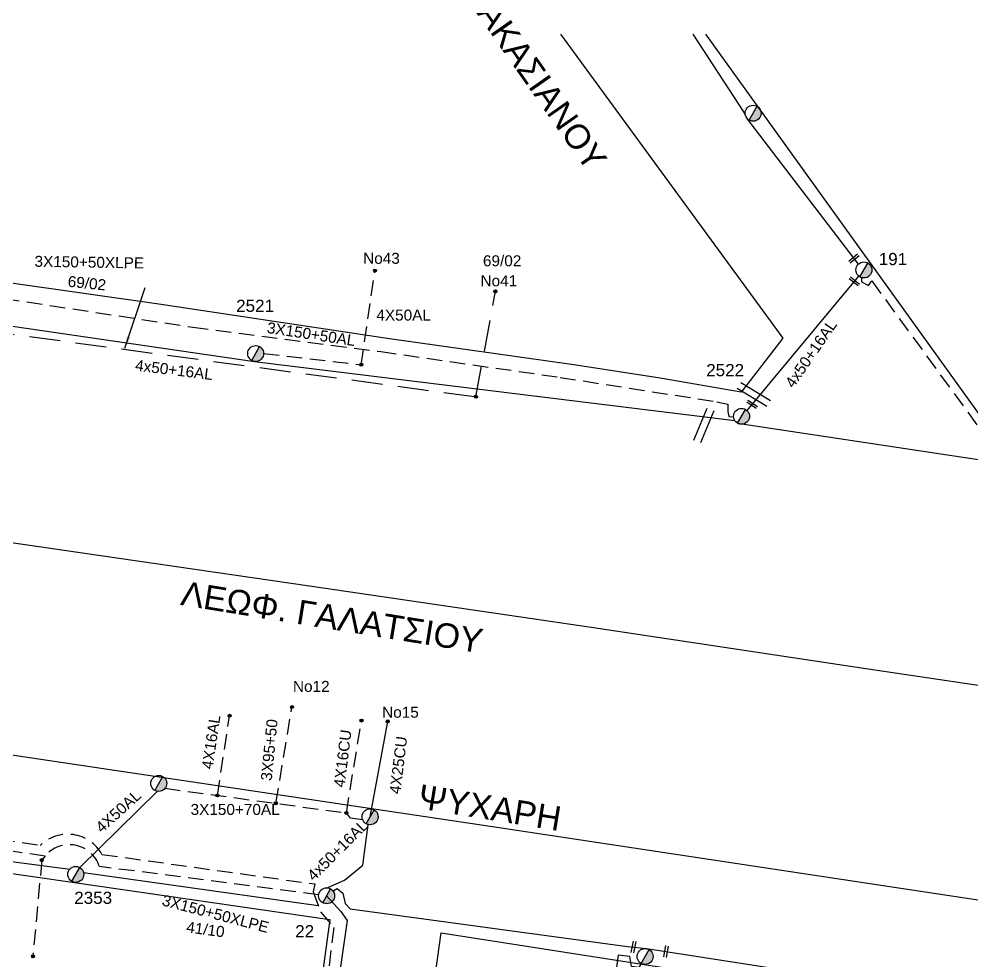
# Model space of a CAD drawing. Header units: millimetres. Extents: x 738 to 2138, y 37 to 533.
# Drawn here: x 1362.6 to 1440.7, y 212.2 to 289.4 of the extents above; entities that cross this region are included whole.
import ezdxf

# ---------------------------------------------------------------- set-up
doc = ezdxf.new("R2010")
doc.units = ezdxf.units.MM
doc.linetypes.add('DASHED', pattern=[19.05, 12.7, -6.35])
for name, color, linetype in [('Άγνωστα', 7, 'Continuous'), ('Γυμνά εναέρια ΧΤ   4x35CU', 7, 'Continuous'), ('Γυμνά εναέρια ΧΤ (1Φ)   2x16CU', 7, 'Continuous'), ('Γυμνά εναέρια ΧΤ και ΦΟΠ (3Φ)   4x50+16AL', 7, 'Continuous'), ('Επιγραφές - Σχήματα', 7, 'Continuous'), ('Καλώδια ΧΤ   3x150+50AL', 7, 'DASHED'), ('Καλώδια ΧΤ   3x150+50AL XLPE', 7, 'DASHED'), ('Καλώδια ΧΤ   4x25CU', 7, 'DASHED'), ('Μηχανική τομή', 7, 'Continuous'), ('Στύλος ΦΜ', 7, 'Continuous'), ('Στύλος ΦΜ @ 1', 7, 'Continuous'), ('Συνδέσεις', 7, 'Continuous'), ('Συνεστραμμένα ΧΤ   3x70+54.6+25 AL', 7, 'SYN_LINE'), ('Τομή', 7, 'Continuous'), ('Υπόβαθρο ΔΕΗ', 7, 'Continuous'), ('Υπόγεια Καλώδια Δικτύου ΧΤ   .04', 7, 'DASHED'), ('Υπόγεια καλώδια Παροχών ΧΤ   4x16AL', 7, 'DASHED'), ('Υπόγεια καλώδια Παροχών ΧΤ   4x16CU', 7, 'DASHED'), ('Υπόγεια καλώδια Παροχών ΧΤ   4x50AL', 7, 'DASHED')]:
    doc.layers.add(name, color=color, linetype=linetype)
doc.styles.add('arial', font='arial.ttf')
doc.styles.get("Standard").update_dxf_attribs({"font": 'arial.ttf'})
doc.linetypes.add('SYN_LINE', pattern='A,0.5,-0.0001,["/\\/\\/\\/",Standard,S=0.1,R=0,X=0,Y=-0.05],-0.25', length=0.7501)
doc.dimstyles.new('ISO-25', dxfattribs={"dimtxt": 2.5, "dimasz": 2.5, "dimexe": 1.25, "dimexo": 0.625, "dimtad": 1, "dimtxsty": 'Standard', "dimcen": 2.5, "dimadec": 0, "dimazin": 0, "dimtfac": 1, "dimtmove": 0, "dimatfit": 3, "dimfxl": 1, "dimarcsym": 0})

# ---------------------------------------------------------------- blocks, each defined once
blk = doc.blocks.new('ΥΠΑΡΧΩΝ ΤΣΙΜΕΝΤΕΝΙΟΣ ΣΤΥΛΟΣ')
at = {"layer": 'Στύλος ΦΜ'}
blk.add_hatch(color=7, dxfattribs=at).paths.add_polyline_path([(-1.29, -2.28, 0.574793), (2.62, 0, 0.268822), (1.3, 2.27)])
blk.add_line((-1.29, -2.28), (1.3, 2.27), dxfattribs=at)
blk.add_circle((0, 0), 2.62, dxfattribs=at)
at = {"layer": 'Στύλος ΦΜ', "flags": 4}
for tag, p in [('ΑΡΙΘΜΟΣ', (-4.68, 8.05)), ('ΤΥΠΟΣ', (-4.91, 3.03))]:
    blk.add_attdef(tag, p, '', height=4, dxfattribs=at)
blk = doc.blocks.new('ΤΟΜΗ')
at = {"layer": 'Τομή', "ltscale": 40}
for p, q in [((-5.68, 0), (5.68, 0)), ((5.68, -2.33), (-5.68, -2.33))]:
    blk.add_line(p, q, dxfattribs=at)
blk = doc.blocks.new('ΜΗΧΑΝΙΚΗ ΤΟΜΗ')
at = {"layer": 'Μηχανική τομή', "ltscale": 40}
for p, q in [((-1.89, 0.78), (1.89, 0.78)), ((1.89, 0), (-1.89, 0))]:
    blk.add_line(p, q, dxfattribs=at)
blk = doc.blocks.new('_ΣΥΝΔΕΣΗ')
at = {"layer": 'Συνδέσεις', "linetype": 'SYN_LINE', "ltscale": 40}
blk.add_hatch(color=256, dxfattribs=at).paths.add_polyline_path([(-116.75, 2339.64, 1), (-117.75, 2339.64, 1)])
at = {"layer": 'Συνδέσεις'}
blk.add_circle((-117.25, 2339.64), 0.5, dxfattribs=at)

msp = doc.modelspace()

# ---------------------------------------------------------------- linework, layer by layer
at = {"layer": 'Άγνωστα', "color": 6, "linetype": 'DASHED', "ltscale": 0.1}
msp.add_lwpolyline([(1431.615, 268.208), (1431.606, 267.849), (1432.185, 267.569), (1432.454, 267.938), (1442.738, 253.864), (1448.364, 253.118), (1448.886, 253.719), (1449.63, 253.798), (1450.072, 253.347), (1450.311, 253.015), (1450.478, 252.76), (1454.607, 252.323)], dxfattribs=at)
at = {"layer": 'Άγνωστα', "color": 173, "linetype": 'DASHED', "ltscale": 0.1}
msp.add_lwpolyline([(1383.608, 225.098), (1384.93, 232.987)], dxfattribs=at)
at = {"layer": 'Άγνωστα', "color": 62, "linetype": 'DASHED', "ltscale": 0.1}
for points in [[(1364.685, 220.771), (1357.644, 221.784), (1355.576, 222.087), (1352.851, 222.282), (1352.391, 221.848), (1351.229, 214.502)], [(1364.685, 220.771), (1364.421, 220.438), (1363.695, 212.557)]]:
    msp.add_lwpolyline(points, dxfattribs=at)
at = {"layer": 'Άγνωστα', "color": 62}
msp.add_lwpolyline([(1413.547, 211.97), (1413.355, 211.636), (1412.768, 211.73), (1412.627, 212.552), (1411.675, 212.658), (1410.652, 205.363)], dxfattribs=at)
at = {"layer": 'Άγνωστα', "color": 62, "linetype": 'DASHED', "ltscale": 0.1}
msp.add_arc((1366.679, 219.114), 2.592, 18.09399, 140.26465, dxfattribs=at)
at = {"layer": 'Γυμνά εναέρια ΧΤ   4x35CU', "color": 173}
for points in [[(1367.529, 219.841), (1373.903, 226.107)], [(1345.263, 222.508), (1366.708, 219.7)], [(1367.838, 219.434), (1387.076, 216.727)]]:
    msp.add_lwpolyline(points, dxfattribs=at)
at = {"layer": 'Γυμνά εναέρια ΧΤ   4x35CU', "color": 62, "ltscale": 0.1}
msp.add_lwpolyline([(1388.292, 217.911), (1388.637, 218.112), (1389.11, 217.736), (1389.283, 216.879), (1389.708, 216.435), (1412.437, 213.369)], dxfattribs=at)
at = {"layer": 'Γυμνά εναέρια ΧΤ (1Φ)   2x16CU', "color": 6, "ltscale": 0.1}
msp.add_lwpolyline([(1431.357, 269.303), (1422.209, 281.291), (1421.961, 281.786), (1417.82, 288.156)], dxfattribs=at)
at = {"layer": 'Γυμνά εναέρια ΧΤ (1Φ)   2x16CU', "color": 2}
msp.add_lwpolyline([(1421.455, 256.261), (1449.003, 252.117)], dxfattribs=at)
at = {"layer": 'Γυμνά εναέρια ΧΤ και ΦΟΠ (3Φ)   4x50+16AL', "color": 6, "ltscale": 0.1, "const_width": 0.0000003}
msp.add_lwpolyline([(1407.681, 302.503), (1417.82, 288.156)], dxfattribs=at)
at = {"layer": 'Γυμνά εναέρια ΧΤ και ΦΟΠ (3Φ)   4x50+16AL', "color": 17, "linetype": 'Continuous', "ltscale": 0.1}
msp.add_lwpolyline([(1327.003, 268.919), (1340.852, 267.308), (1381.859, 261.333), (1421.223, 256.484)], dxfattribs=at)
at = {"layer": 'Γυμνά εναέρια ΧΤ και ΦΟΠ (3Φ)   4x50+16AL', "color": 6}
for points in [[(1422.235, 257.299), (1431.394, 268.329)], [(1387.772, 217.516), (1388.931, 216.218), (1389.46, 215.501), (1385.64, 188.907), (1385.565, 187.975), (1381.457, 158.833)]]:
    msp.add_lwpolyline(points, dxfattribs=at)
at = {"layer": 'Γυμνά εναέρια ΧΤ και ΦΟΠ (3Φ)   4x50+16AL', "color": 85, "linetype": 'DASHED', "ltscale": 0.2}
msp.add_lwpolyline([(1400.008, 258.439), (1401.606, 267.085)], dxfattribs=at)
at = {"layer": 'Γυμνά εναέρια ΧΤ και ΦΟΠ (3Φ)   4x50+16AL'}
msp.add_lwpolyline([(1387.877, 218.205), (1389.235, 218.791), (1390.746, 220.024), (1391.184, 223.341)], dxfattribs=at)
at = {"layer": 'Καλώδια ΧΤ   3x150+50AL', "color": 6, "ltscale": 0.1}
for points in [[(1332.315, 285.364), (1331.585, 285.411), (1329.417, 270.831), (1346.665, 268.442), (1361.315, 266.499), (1376.792, 264.141), (1392.205, 262.143), (1406.917, 260.025), (1419.746, 258.025), (1420.651, 257.834), (1420.651, 257.224), (1420.738, 256.817), (1421.126, 256.778)], [(1321.095, 223.777), (1321.756, 223.754), (1322.634, 224.207), (1322.854, 224.591), (1323.169, 225.743), (1323.54, 226.017), (1343.121, 223.479), (1344.526, 224.392), (1355.007, 222.601), (1355.289, 223.057), (1364.294, 221.652)]]:
    msp.add_lwpolyline(points, dxfattribs=at)
at = {"layer": 'Καλώδια ΧΤ   3x150+50AL', "color": 173, "linetype": 'DASHED', "ltscale": 0.1}
msp.add_lwpolyline([(1374.48, 226.323), (1374.5, 226.33), (1389.386, 224.316)], dxfattribs=at)
at = {"layer": 'Καλώδια ΧΤ   3x150+50AL', "color": 6, "ltscale": 0.1}
msp.add_arc((1366.54, 219.342), 3.222, 29.07193, 134.18695, dxfattribs=at)
at = {"layer": 'Καλώδια ΧΤ   3x150+50AL XLPE', "color": 85, "linetype": 'DASHED', "ltscale": 0.2}
msp.add_lwpolyline([(1343.779, 264.968), (1347.818, 264.325), (1348.299, 265.414), (1400.008, 258.439)], dxfattribs=at)
at = {"layer": 'Καλώδια ΧΤ   3x150+50AL XLPE', "color": 6, "ltscale": 0.1}
msp.add_lwpolyline([(1369.356, 220.907), (1386.797, 218.486), (1386.665, 217.853), (1387.266, 216.203), (1388.359, 214.917), (1385.236, 189.724), (1384.689, 189.467), (1384.572, 189.175), (1384.727, 188.654)], dxfattribs=at)
at = {"layer": 'Καλώδια ΧΤ   3x150+50AL XLPE', "color": 62, "linetype": 'DASHED', "ltscale": 0.1}
msp.add_lwpolyline([(1387.122, 217.603), (1369.143, 219.919)], dxfattribs=at)
at = {"layer": 'Καλώδια ΧΤ   4x25CU', "color": 7, "linetype": 'SYN_LINE', "ltscale": 10}
msp.add_line((1391.331, 223.996), (1392.782, 231.819), dxfattribs=at)
at = {"layer": 'Συνεστραμμένα ΧΤ   3x70+54.6+25 AL', "color": 62, "ltscale": 10}
msp.add_lwpolyline([(1412.437, 213.369), (1413.988, 213.183), (1434.234, 210.057)], dxfattribs=at)
at = {"layer": 'Υπόβαθρο ΔΕΗ', "ltscale": 0.1, "const_width": 0.0000003}
msp.add_lwpolyline([(1337.11, 332.48), (1376.942, 328.851), (1406.97, 288.156)], dxfattribs=at)
msp.add_lwpolyline([(1418.866, 288.156), (1395.06, 321.71, -0.628009), (1398.81, 328.577), (1441.989, 323.821), (1441.163, 311.246), (1516.678, 303.756), (1522.016, 288.156)], format="xyb", dxfattribs=at)
at = {"layer": 'Υπόβαθρο ΔΕΗ'}
for points in [[(1406.949, 288.156), (1425.175, 263.25), (1421.746, 258.803), (1415.106, 259.969), (1408.029, 261.063), (1392.911, 263.176), (1374.015, 266.019), (1330.564, 272.214), (1330.564, 272.214), (1330.564, 272.214)], [(1522.016, 288.156), (1536.179, 246.104), (1532.331, 241.897), (1514.497, 244.341), (1496.511, 246.968), (1472.688, 250.072), (1443.178, 254.345), (1418.866, 288.156)], [(1314.001, 164.591), (1317.992, 196.817), (1321.391, 225.192), (1366.897, 218.645), (1388.019, 215.57), (1381.09, 164.591)], [(1384.194, 121.456), (1397.163, 214.486), (1434.314, 208.691), (1429.454, 164.591)]]:
    msp.add_lwpolyline(points, dxfattribs=at)
msp.add_lwpolyline([(1335.269, 250.475, 1.025125), (1330.595, 233.872), (1345.979, 231.445), (1401.916, 223.113), (1461.604, 214.098), (1445.788, 234.083), (1432.173, 236.102), (1409.632, 239.496), (1386.368, 242.897), (1358.146, 247.016)], format="xyb", close=True, dxfattribs=at)
at = {"layer": 'Υπόγεια καλώδια Παροχών ΧΤ   4x16AL', "color": 173, "ltscale": 0.1}
msp.add_lwpolyline([(1378.818, 225.746), (1379.82, 232.279)], dxfattribs=at)
at = {"layer": 'Υπόγεια καλώδια Παροχών ΧΤ   4x16CU', "color": 173, "ltscale": 0.1}
msp.add_lwpolyline([(1390.73, 223.737), (1389.717, 223.886), (1389.386, 224.316), (1390.63, 231.884)], dxfattribs=at)
at = {"layer": 'Υπόγεια καλώδια Παροχών ΧΤ   4x50AL', "color": 17, "ltscale": 0.1}
msp.add_lwpolyline([(1382.606, 261.981), (1390.613, 261.066), (1391.732, 268.786)], dxfattribs=at)

# ---------------------------------------------------------------- block references
at = {"layer": 'Μηχανική τομή'}
for p, xscale, yscale, zscale, rotation in [((1431.055, 269.699), 0.2500000000000125, 0.2500000000000125, 0.2500000000000125, 39.64977378907524), ((1430.969, 267.817), 0.2500000000000039, 0.2500000000000039, 0.2500000000000039, 322.0438612344734), ((1422.596, 257.735), 0.2500000000000082, 0.2500000000000082, 0.2500000000000082, 326.7280170727774), ((1413.009, 213.298), 0.2499999999999437, 0.2499999999999437, 0.2499999999999437, 78.49688248518387), ((1415.687, 212.93), 0.2500000000000001, 0.2500000000000001, 0.2500000000000001, 79.39509262387728)]:
    msp.add_blockref('ΜΗΧΑΝΙΚΗ ΤΟΜΗ', p, dxfattribs=dict(at, xscale=xscale, yscale=yscale, zscale=zscale, rotation=rotation))
at = {"layer": 'Στύλος ΦΜ @ 1', "ltscale": 40, "xscale": 0.25, "yscale": 0.25, "zscale": 0.25}
for p in [(1422.729, 281.688), (1374.012, 226.734), (1391.33, 223.997)]:
    msp.add_blockref('ΥΠΑΡΧΩΝ ΤΣΙΜΕΝΤΕΝΙΟΣ ΣΤΥΛΟΣ', p, dxfattribs=at)
at = {"layer": 'Στύλος ΦΜ @ 1', "ltscale": 40}
ref = msp.add_blockref('ΥΠΑΡΧΩΝ ΤΣΙΜΕΝΤΕΝΙΟΣ ΣΤΥΛΟΣ', (1431.812, 268.832), dxfattribs=dict(at, xscale=0.25, yscale=0.25, zscale=0.25))
ref.add_attrib('ΤΥΠΟΣ', '191', (1433.025, 269.228), dxfattribs={"layer": 'Στύλος ΦΜ', "height": 1, "flags": 4})
ref = msp.add_blockref('ΥΠΑΡΧΩΝ ΤΣΙΜΕΝΤΕΝΙΟΣ ΣΤΥΛΟΣ', (1381.952, 261.981), dxfattribs=dict(at, xscale=0.25, yscale=0.25, zscale=0.25))
ref.add_attrib('ΤΥΠΟΣ', '2521', (1380.352, 265.395), dxfattribs={"layer": 'Στύλος ΦΜ', "height": 1, "flags": 4})
ref = msp.add_blockref('ΥΠΑΡΧΩΝ ΤΣΙΜΕΝΤΕΝΙΟΣ ΣΤΥΛΟΣ', (1421.778, 256.831), dxfattribs=dict(at, xscale=0.25, yscale=0.25, zscale=0.25))
ref.add_attrib('ΤΥΠΟΣ', '2522', (1418.883, 260.121), dxfattribs={"layer": 'Στύλος ΦΜ', "height": 1, "flags": 4})
ref = msp.add_blockref('ΥΠΑΡΧΩΝ ΤΣΙΜΕΝΤΕΝΙΟΣ ΣΤΥΛΟΣ', (1367.204, 219.273), dxfattribs=dict(at, xscale=0.25, yscale=0.25, zscale=0.25))
ref.add_attrib('ΤΥΠΟΣ', '2353', (1367.079, 216.854), dxfattribs={"layer": 'Στύλος ΦΜ', "height": 1, "flags": 4})
ref = msp.add_blockref('ΥΠΑΡΧΩΝ ΤΣΙΜΕΝΤΕΝΙΟΣ ΣΤΥΛΟΣ', (1387.77, 217.516), dxfattribs=dict(at, xscale=0.25, yscale=0.25, zscale=0.25))
ref.add_attrib('ΤΥΠΟΣ', '22', (1385.193, 214.108), dxfattribs={"layer": 'Στύλος ΦΜ', "height": 1, "flags": 4})
ref = msp.add_blockref('ΥΠΑΡΧΩΝ ΤΣΙΜΕΝΤΕΝΙΟΣ ΣΤΥΛΟΣ', (1413.87, 212.539), dxfattribs=dict(at, xscale=0.25, yscale=0.25, zscale=0.25))
ref.add_attrib('ΤΥΠΟΣ', '2354', (1412.437, 209.614), dxfattribs={"layer": 'Στύλος ΦΜ', "height": 1, "flags": 4})
at = {"layer": 'Συνδέσεις', "xscale": 0.25, "yscale": 0.25, "zscale": 0.25}
for p in [(1421.044, -316.123), (1430.917, -317.824), (1419.925, -323.843), (1429.319, -326.47), (1414.241, -351.922), (1409.132, -352.63), (1419.941, -353.025), (1422.094, -353.09), (1408.13, -359.163), (1412.919, -359.811), (1418.698, -360.593), (1393.732, -364.471), (1393.007, -372.352)]:
    msp.add_blockref('_ΣΥΝΔΕΣΗ', p, dxfattribs=at)
at = {"layer": 'Τομή'}
for p, xscale, yscale, zscale, rotation in [((1422.943, 258.86), 0.2500000000000227, 0.2500000000000227, 0.2500000000000227, 328.6654254293063), ((1418.424, 256.192), 0.2500000000000445, 0.2500000000000445, 0.2500000000000445, 67.46049803087594)]:
    msp.add_blockref('ΤΟΜΗ', p, dxfattribs=dict(at, xscale=xscale, yscale=yscale, zscale=zscale, rotation=rotation))

# ---------------------------------------------------------------- texts
at = {"layer": 'Γυμνά εναέρια ΧΤ και ΦΟΠ (3Φ)   4x50+16AL', "char_height": 0.9, "width": 84.18588, "attachment_point": 1, "style": 'arial'}
for insert, rotation in [((1425.286, 259.597), 55.45369), ((1372.146, 261.485), 352.92811), ((1386.08, 219.311), 45.00904)]:
    msp.add_mtext('4x50+16AL', dxfattribs=dict(at, insert=insert, rotation=rotation))
at = {"layer": 'Επιγραφές - Σχήματα', "attachment_point": 1, "style": 'arial'}
for s, insert, char_height, width, rotation in [('ΜΙΣΤΡΑΛ ΤΣΑΚΑΣΙΑΝΟΥ', (1392.311, 304.435), 2, 42.55033, 304.95873), ('69/02', (1366.605, 268.362), 0.9, 84.18588, 354.1576), ('ΛΕΩΦ. ΓΑΛΑΤΣΙΟΥ', (1376.041, 243.346), 2, 42.55033, 350.83913), ('ΨΥΧΑΡΗ', (1395.477, 226.677), 2, 42.55033, 350.83913), ('41/10', (1376.345, 215.419), 0.9, 84.18588, 352.24125)]:
    msp.add_mtext(s, dxfattribs=dict(at, insert=insert, char_height=char_height, width=width, rotation=rotation))
at = {"layer": 'Επιγραφές - Σχήματα', "char_height": 0.9, "width": 84.18588, "attachment_point": 1, "style": 'arial'}
for s, insert in [('No43', (1390.765, 270.238)), ('69/02', (1400.584, 270.035)), ('No41', (1400.385, 268.397)), ('No12', (1385.01, 235.138)), ('No15', (1392.317, 233.02))]:
    msp.add_mtext(s, dxfattribs=dict(at, insert=insert))
at = {"layer": 'Καλώδια ΧΤ   3x150+50AL', "insert": (1382.965, 264.567), "char_height": 0.9, "width": 84.18588, "attachment_point": 1, "rotation": 351.42386, "style": 'arial'}
msp.add_mtext('3X150+50AL', dxfattribs=at)
at = {"layer": 'Καλώδια ΧΤ   3x150+50AL', "insert": (1376.617, 225.048), "char_height": 0.9, "width": 84.18588, "attachment_point": 1, "style": 'arial'}
msp.add_mtext('3X150+70AL', dxfattribs=at)
at = {"layer": 'Καλώδια ΧΤ   3x150+50AL XLPE', "char_height": 0.9, "width": 84.18588, "attachment_point": 1, "style": 'arial'}
for insert, rotation in [((1363.833, 269.996), 359.08656), ((1374.435, 217.619), 345.26909)]:
    msp.add_mtext('3X150+50XLPE', dxfattribs=dict(at, insert=insert, rotation=rotation))
at = {"layer": 'Υπόγεια Καλώδια Δικτύου ΧΤ   .04', "insert": (1382.366, 227.001), "char_height": 0.9, "width": 84.18588, "attachment_point": 1, "rotation": 84.31885, "style": 'arial'}
msp.add_mtext('3X95+50', dxfattribs=at)
at = {"layer": 'Υπόγεια καλώδια Παροχών ΧΤ   4x16AL', "insert": (1377.518, 227.988), "char_height": 0.9, "width": 84.18588, "attachment_point": 1, "rotation": 81.41773, "style": 'arial'}
msp.add_mtext('4X16AL', dxfattribs=at)
at = {"layer": 'Υπόγεια καλώδια Παροχών ΧΤ   4x16CU', "char_height": 0.9, "attachment_point": 1, "rotation": 83.01327, "style": 'arial'}
for s, insert, width in [('4X16CU', (1388.343, 226.474), 84.18588), ('4X25CU', (1392.909, 225.931), 55.5093)]:
    msp.add_mtext(s, dxfattribs=dict(at, insert=insert, width=width))
at = {"layer": 'Υπόγεια καλώδια Παροχών ΧΤ   4x50AL', "insert": (1391.845, 265.583), "char_height": 0.9, "width": 84.18588, "attachment_point": 1, "style": 'arial'}
msp.add_mtext('4X50AL', dxfattribs=at)
at = {"layer": 'Υπόγεια καλώδια Παροχών ΧΤ   4x50AL', "insert": (1368.73, 223.282), "char_height": 0.9, "width": 84.18588, "attachment_point": 1, "rotation": 42.24984, "style": 'arial'}
msp.add_mtext('4X50AL', dxfattribs=at)

# ---------------------------------------------------------------- leaders
at = {"layer": 'Επιγραφές - Σχήματα'}
msp.add_leader([(1371.23, 262.41), (1372.901, 267.389)], dimstyle='ISO-25', override={"dimasz": 1, "dimgap": 0.625, "dimtad": 0}, dxfattribs=at)

doc.saveas('drawing.dxf')
